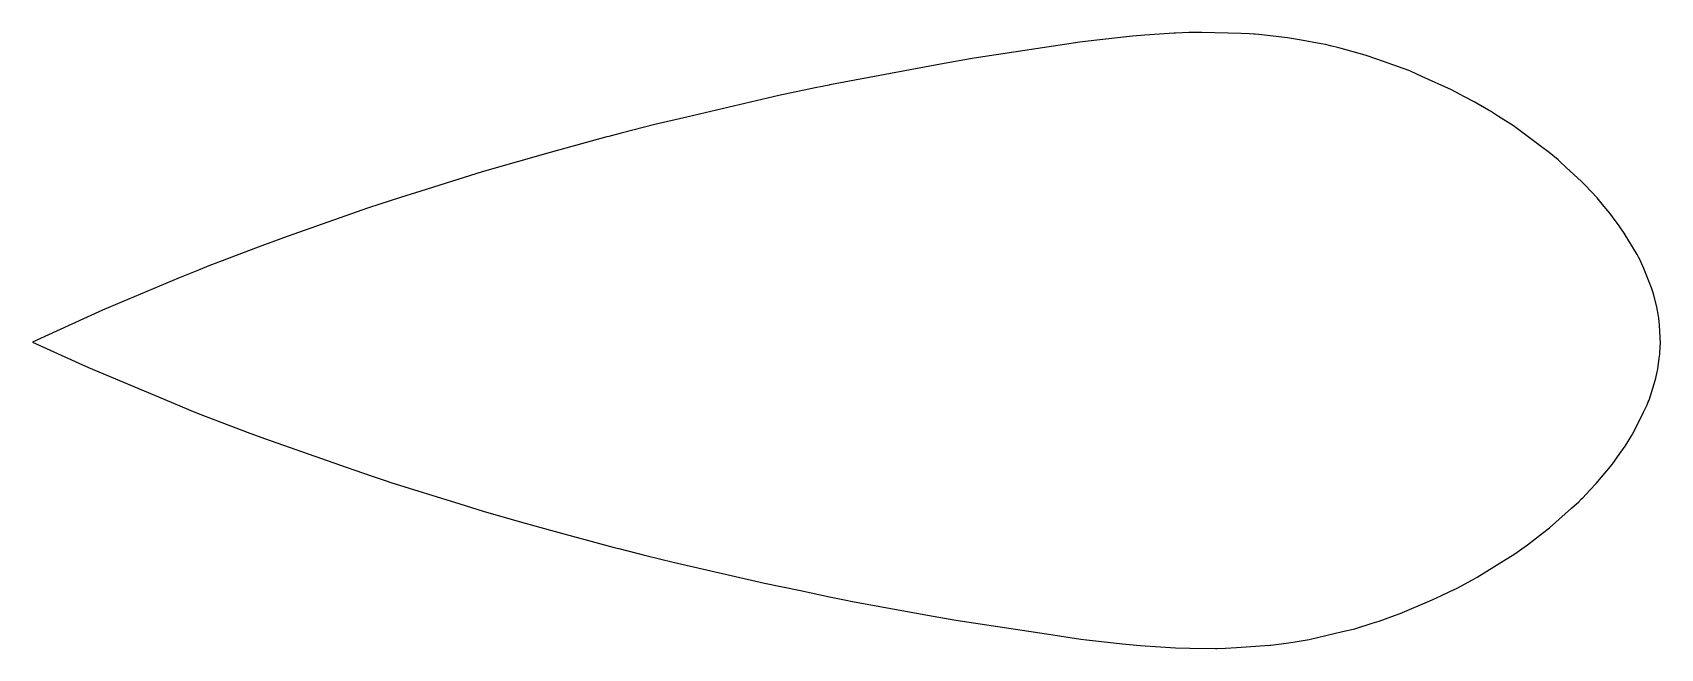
# Model space of a CAD drawing. Header units: metres. Extents: x -88 to 62, y -28 to 28.
import ezdxf

# ---------------------------------------------------------------- set-up
doc = ezdxf.new("R2010")
doc.units = ezdxf.units.M

msp = doc.modelspace()

# ---------------------------------------------------------------- linework, layer by layer
for p, q in [((7.53895, 27.3081), (-0.78562, 26.0271)), ((8.95287, 27.5123), (7.53895, 27.3081)), ((10.2389, 27.6646), (8.95287, 27.5123)), ((13.7903, 28.0797), (10.2389, 27.6646)), ((14.9215, 28.1605), (13.7903, 28.0797)), ((17.6219, 28.3481), (14.9215, 28.1605)), ((17.7399, 28.353), (17.6219, 28.3481)), ((18.9736, 28.393), (17.7399, 28.353)), ((20.1888, 28.3998), (18.9736, 28.393)), ((23.8185, 28.3227), (20.1888, 28.3998)), ((24.5401, 28.2846), (23.8185, 28.3227)), ((24.975, 28.2537), (24.5401, 28.2846)), ((25.1068, 28.243), (24.975, 28.2537)), ((25.4352, 28.211), (25.1068, 28.243)), ((28.0774, 27.9103), (25.4352, 28.211)), ((29.183, 27.7417), (28.0774, 27.9103)), ((31.1656, 27.3748), (29.183, 27.7417)), ((31.5726, 27.2871), (31.1656, 27.3748)), ((32.0292, 27.1841), (31.5726, 27.2871)), ((32.8039, 26.9784), (32.0292, 27.1841)), ((-3.90855, 25.5008), (-12.28, 23.9327)), ((-0.78562, 26.0271), (-3.90855, 25.5008)), ((35.2408, 26.314), (32.8039, 26.9784)), ((36.4071, 25.9097), (35.2408, 26.314)), ((39.2576, 24.8886), (36.4071, 25.9097)), ((39.3919, 24.8346), (39.2576, 24.8886)), ((39.4669, 24.8042), (39.3919, 24.8346)), ((40.4646, 24.3535), (39.4669, 24.8042)), ((43.196, 23.1128), (40.4646, 24.3535)), ((-18.7919, 22.5912), (-27.1544, 20.6372)), ((-15.4576, 23.2934), (-18.7919, 22.5912)), ((-14.1673, 23.5651), (-15.4576, 23.2934)), ((-14.0866, 23.5816), (-14.1673, 23.5651)), ((-12.28, 23.9327), (-14.0866, 23.5816)), ((44.3924, 22.4845), (43.196, 23.1128)), ((45.2636, 22.0135), (44.3924, 22.4845)), ((46.6078, 21.24), (45.2636, 22.0135)), ((46.7664, 21.1456), (46.6078, 21.24)), ((47.5221, 20.655), (46.7664, 21.1456)), ((-30.2278, 19.9187), (-33.3278, 19.1231)), ((-27.1544, 20.6372), (-30.2278, 19.9187)), ((48.8841, 19.7909), (47.5221, 20.655)), ((51.3578, 17.9767), (48.8841, 19.7909)), ((-34.6473, 18.783), (-39.8542, 17.3577)), ((-34.4492, 18.8353), (-34.6473, 18.783)), ((-33.3278, 19.1231), (-34.4492, 18.8353)), ((-42.7994, 16.5256), (-46.1318, 15.5531)), ((-39.8542, 17.3577), (-42.7994, 16.5256)), ((52.1961, 17.3383), (51.3578, 17.9767)), ((52.9982, 16.6676), (52.1961, 17.3383)), ((53.1711, 16.5209), (52.9982, 16.6676)), ((53.7506, 15.9807), (53.1711, 16.5209)), ((-46.1318, 15.5531), (-51.7809, 13.792)), ((55.1643, 14.6715), (53.7506, 15.9807)), ((-51.7809, 13.792), (-53.6543, 13.2067)), ((55.4904, 14.3268), (55.1643, 14.6715)), ((56.5943, 13.1606), (55.4904, 14.3268)), ((-56.5944, 12.2366), (-64.0876, 9.5924)), ((-55.6504, 12.5492), (-56.5944, 12.2366)), ((-53.6543, 13.2067), (-55.6504, 12.5492)), ((56.9706, 12.7129), (56.5943, 13.1606)), ((57.8663, 11.6395), (56.9706, 12.7129)), ((58.021, 11.4351), (57.8663, 11.6395)), ((58.6403, 10.6018), (58.021, 11.4351)), ((59.0793, 9.92294), (58.6403, 10.6018)), ((-64.0876, 9.5924), (-66.7607, 8.63656)), ((60.2888, 7.95291), (59.0793, 9.92294)), ((-66.7607, 8.63656), (-70.3269, 7.2737)), ((60.4216, 7.70405), (60.2888, 7.95291)), ((60.6287, 7.29483), (60.4216, 7.70405)), ((-72.2849, 6.50783), (-74.1106, 5.76141)), ((-71.1488, 6.9571), (-72.2849, 6.50783)), ((-70.6356, 7.15612), (-71.1488, 6.9571)), ((-70.3269, 7.2737), (-70.6356, 7.15612)), ((60.6623, 7.2268), (60.6287, 7.29483)), ((60.6692, 7.21258), (60.6623, 7.2268)), ((60.9032, 6.65302), (60.6692, 7.21258)), ((61.6214, 4.8883), (60.9032, 6.65302)), ((-74.1106, 5.76141), (-81.1207, 2.81412)), ((61.7815, 4.31451), (61.6214, 4.8883)), ((62.1301, 3.01105), (61.7815, 4.31451)), ((62.1429, 2.94696), (62.1301, 3.01105)), ((-81.1207, 2.81412), (-85.3592, 0.87137)), ((62.2346, 2.44879), (62.1429, 2.94696)), ((62.2647, 2.26976), (62.2346, 2.44879)), ((62.2949, 2.07034), (62.2647, 2.26976)), ((62.3345, 1.43675), (62.2949, 2.07034)), ((-85.3592, 0.87137), (-87.5599, -0.11781)), ((62.4364, -0.256), (62.3345, 1.43675)), ((-87.5599, -0.11781), (-83.292, -2.06028)), ((62.3293, -1.6044), (62.3795, -1.24362)), ((62.3795, -1.24362), (62.421, -0.52523)), ((62.421, -0.52523), (62.4364, -0.256)), ((-83.292, -2.06028), (-82.3994, -2.47118)), ((-82.3994, -2.47118), (-75.3579, -5.40932)), ((62.0052, -3.45692), (62.1307, -2.87215)), ((62.1307, -2.87215), (62.1885, -2.60761)), ((62.1885, -2.60761), (62.3293, -1.6044)), ((61.3821, -5.45977), (61.844, -3.969)), ((61.844, -3.969), (62.0052, -3.45692)), ((-75.3579, -5.40932), (-73.2037, -6.33019)), ((60.8621, -6.59027), (61.2081, -5.90238)), ((61.2081, -5.90238), (61.3122, -5.63499)), ((61.3122, -5.63499), (61.3821, -5.45977)), ((-73.2037, -6.33019), (-72.7614, -6.50465)), ((-72.7614, -6.50465), (-72.056, -6.78643)), ((-72.056, -6.78643), (-67.7805, -8.41548)), ((60.0563, -8.27837), (60.8621, -6.59027)), ((-67.7805, -8.41548), (-66.1998, -9.01551)), ((59.2363, -9.63138), (59.7732, -8.76166)), ((59.7732, -8.76166), (59.9012, -8.55259)), ((59.9012, -8.55259), (60.0563, -8.27837)), ((-66.1998, -9.01551), (-58.6616, -11.6527)), ((57.9804, -11.388), (58.6848, -10.3862)), ((58.6848, -10.3862), (59.1843, -9.71174)), ((59.1843, -9.71174), (59.2363, -9.63138)), ((-58.6616, -11.6527), (-56.2755, -12.4838)), ((56.5098, -13.1505), (57.9804, -11.388)), ((-56.2755, -12.4838), (-54.9769, -12.9098)), ((-54.9769, -12.9098), (-54.5615, -13.046)), ((-54.5615, -13.046), (-48.1792, -15.0271)), ((55.9444, -13.773), (56.5098, -13.1505)), ((54.2521, -15.4272), (54.9055, -14.839)), ((54.9055, -14.839), (55.1714, -14.575)), ((55.1714, -14.575), (55.2805, -14.4668)), ((55.2805, -14.4668), (55.9444, -13.773)), ((-48.1792, -15.0271), (-46.0471, -15.6898)), ((-46.0471, -15.6898), (-42.7125, -16.6532)), ((52.2105, -17.2434), (54.2521, -15.4272)), ((-42.7125, -16.6532), (-39.8271, -17.4596)), ((-39.8271, -17.4596), (-33.9752, -19.0368)), ((50.1841, -18.8039), (51.5705, -17.7404)), ((51.5705, -17.7404), (52.2105, -17.2434)), ((-33.9752, -19.0368), (-33.5274, -19.1532)), ((-33.5274, -19.1532), (-31.0601, -19.7762)), ((49.0203, -19.6222), (49.8708, -19.0244)), ((49.8708, -19.0244), (50.1841, -18.8039)), ((-31.0601, -19.7762), (-28.5218, -20.394)), ((-28.5218, -20.394), (-20.1327, -22.3301)), ((45.5619, -21.7746), (47.9798, -20.2661)), ((47.9798, -20.2661), (49.0203, -19.6222)), ((-20.1327, -22.3301), (-16.7881, -23.0251)), ((43.694, -22.7861), (45.1156, -22.0145)), ((45.1156, -22.0145), (45.5619, -21.7746)), ((-16.7881, -23.0251), (-14.1298, -23.5976)), ((-14.1298, -23.5976), (-12.5887, -23.9032)), ((-12.5887, -23.9032), (-12.0175, -24.0164)), ((38.4402, -25.1393), (41.3876, -23.8608)), ((41.3876, -23.8608), (42.2104, -23.5174)), ((42.2104, -23.5174), (43.0325, -23.1063)), ((43.0325, -23.1063), (43.694, -22.7861)), ((-12.0175, -24.0164), (-5.08478, -25.2758)), ((-5.08478, -25.2758), (-2.4876, -25.7476)), ((36.5221, -25.8313), (37.9244, -25.325)), ((37.9244, -25.325), (38.4402, -25.1393)), ((-2.4876, -25.7476), (5.85841, -27.0089)), ((30.0832, -27.5244), (33.1311, -26.8033)), ((33.1311, -26.8033), (34.2838, -26.5301)), ((34.2838, -26.5301), (35.8892, -26.0287)), ((35.8892, -26.0287), (36.5221, -25.8313)), ((5.85841, -27.0089), (9.02705, -27.4877)), ((9.02705, -27.4877), (9.54594, -27.5539)), ((9.54594, -27.5539), (12.8815, -27.9389)), ((12.8815, -27.9389), (14.4947, -28.0844)), ((14.4947, -28.0844), (17.7433, -28.2964)), ((17.7433, -28.2964), (19.0734, -28.3249)), ((19.0734, -28.3249), (21.444, -28.3502)), ((21.444, -28.3502), (21.5848, -28.3475)), ((21.5848, -28.3475), (22.3724, -28.3283)), ((22.3724, -28.3283), (23.3716, -28.2733)), ((23.3716, -28.2733), (26.4474, -28.0501)), ((26.4474, -28.0501), (26.5506, -28.0406)), ((26.5506, -28.0406), (27.9621, -27.8505)), ((27.9621, -27.8505), (28.7666, -27.7498)), ((28.7666, -27.7498), (29.7005, -27.5901)), ((29.7005, -27.5901), (30.0832, -27.5244))]:
    msp.add_line(p, q)

doc.saveas('drawing.dxf')
